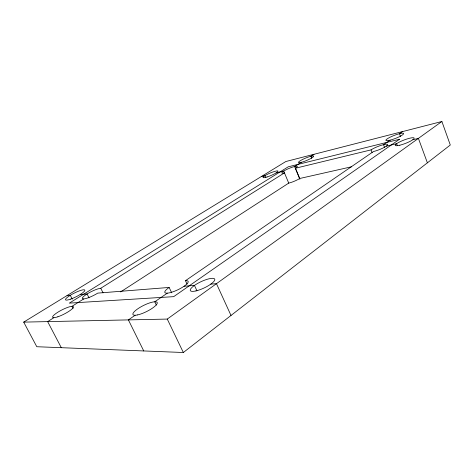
<?xml version="1.0" encoding="UTF-8"?>
<svg xmlns="http://www.w3.org/2000/svg" width="474" height="474" viewBox="0 0 474 474"><rect width="100%" height="100%" fill="white"/><g stroke="black" fill="none" stroke-linecap="round" stroke-linejoin="round"><path stroke-width="0.71" d="M183.337 352.508L450.3 145.014L441.887 121.492L285.846 161.516L23.7 322.119L36.794 346.725L183.337 352.508L167.269 319.073L23.7 322.119M167.269 319.073L441.887 121.492M135.143 315.257L128.389 319.897L143.74 350.944M167.322 293.151L154.755 301.784L156.343 305.078M299.858 179.255L294.591 166.498A8.419 1.369 -22.8 0 0 283.689 171.096A8.419 1.369 -22.8 0 0 284.424 172.886L100.761 288.257A11.163 2.234 -26.4 0 0 86.884 294.076A11.163 2.234 -26.4 0 0 83.874 298.928A11.163 2.234 -26.4 0 0 97.751 293.116L169.141 287.44A12.917 3.182 -25.5 0 0 167.405 293.145A12.917 3.182 -25.5 0 0 183.995 286.29A12.917 3.182 -25.5 0 0 185.458 280.697L373.494 151.532A9.723 1.73 -21.4 0 0 386.097 146.27A9.723 1.73 -21.4 0 0 383.65 144.623A9.723 1.73 -21.4 0 0 371.047 149.885L295.486 168.229A8.419 1.369 -22.8 0 0 294.632 166.487L301.203 162.345M389.989 140.203L383.502 144.659L384.527 147.361M402.527 131.588L399.446 133.704L400.459 136.423M120.633 291.913L288.696 183.124A8.39 1.493 -22.7 0 0 299.722 178.491L351.661 166.753M53.876 317.704L47.655 321.615L61.312 347.697M83.756 298.934L72.042 306.293L73.049 308.254M314.037 154.281L310.873 156.272L311.702 158.31M261.375 176.506L264.99 175.629L265.843 177.643M276.093 172.933L283.713 171.084L288.737 183.136M386.191 146.205L396.631 143.675L397.396 145.708M412.848 139.735L418.406 138.39L427.388 162.825M67.065 295.551L70.276 295.296L72.255 299.171M80.195 294.508L87.056 293.963L89.029 297.873M184.054 286.255L194.453 285.425L196.929 290.746M210.806 284.127L216.47 283.677L231.004 315.459M100.761 288.257L103.054 292.855M169.141 287.44L171.677 292.778M185.458 280.697L187.029 284.05M295.486 168.229L299.722 178.491M371.047 149.885L372.09 152.587M399.552 139.249L173.691 296.653L69.334 303.123L288.245 166.807L399.552 139.249M390.149 140.162A9.51 1.623 -21.2 0 0 403.67 133.644A9.51 1.623 -21.2 0 0 390.546 136.998A9.51 1.623 -21.2 0 0 390.149 140.162M399.855 145.21A10.144 1.837 -21 0 0 414.193 138.254A10.144 1.837 -21 0 0 400.038 141.744A10.144 1.837 -21 0 0 399.855 145.21M195.958 290.918A13.473 3.502 -25.1 0 0 214.805 279.725A13.473 3.502 -25.1 0 0 196.793 283.92A13.473 3.502 -25.1 0 0 195.958 290.918M301.316 162.315A8.23 1.298 -22.6 0 0 313.616 156.473A8.23 1.298 -22.6 0 0 303.336 159.098A8.23 1.298 -22.6 0 0 301.316 162.315M267.111 176.962A8.159 1.298 -23.1 0 0 278.019 171.12A8.159 1.298 -23.1 0 0 266.388 174.835A8.159 1.298 -23.1 0 0 267.111 176.962M70.525 299.177A10.807 2.062 -26.6 0 0 84.864 290.26A10.807 2.062 -26.6 0 0 70.081 295.421A10.807 2.062 -26.6 0 0 70.525 299.177M57.881 316.78A11.678 2.358 -27 0 0 73.476 306.903A11.678 2.358 -27 0 0 57.704 312.307A11.678 2.358 -27 0 0 57.881 316.78M137.65 314.908A13.545 3.413 -26.4 0 0 157.184 303.449A13.545 3.413 -26.4 0 0 140.322 307.199A13.545 3.413 -26.4 0 0 137.65 314.908"/></g></svg>
